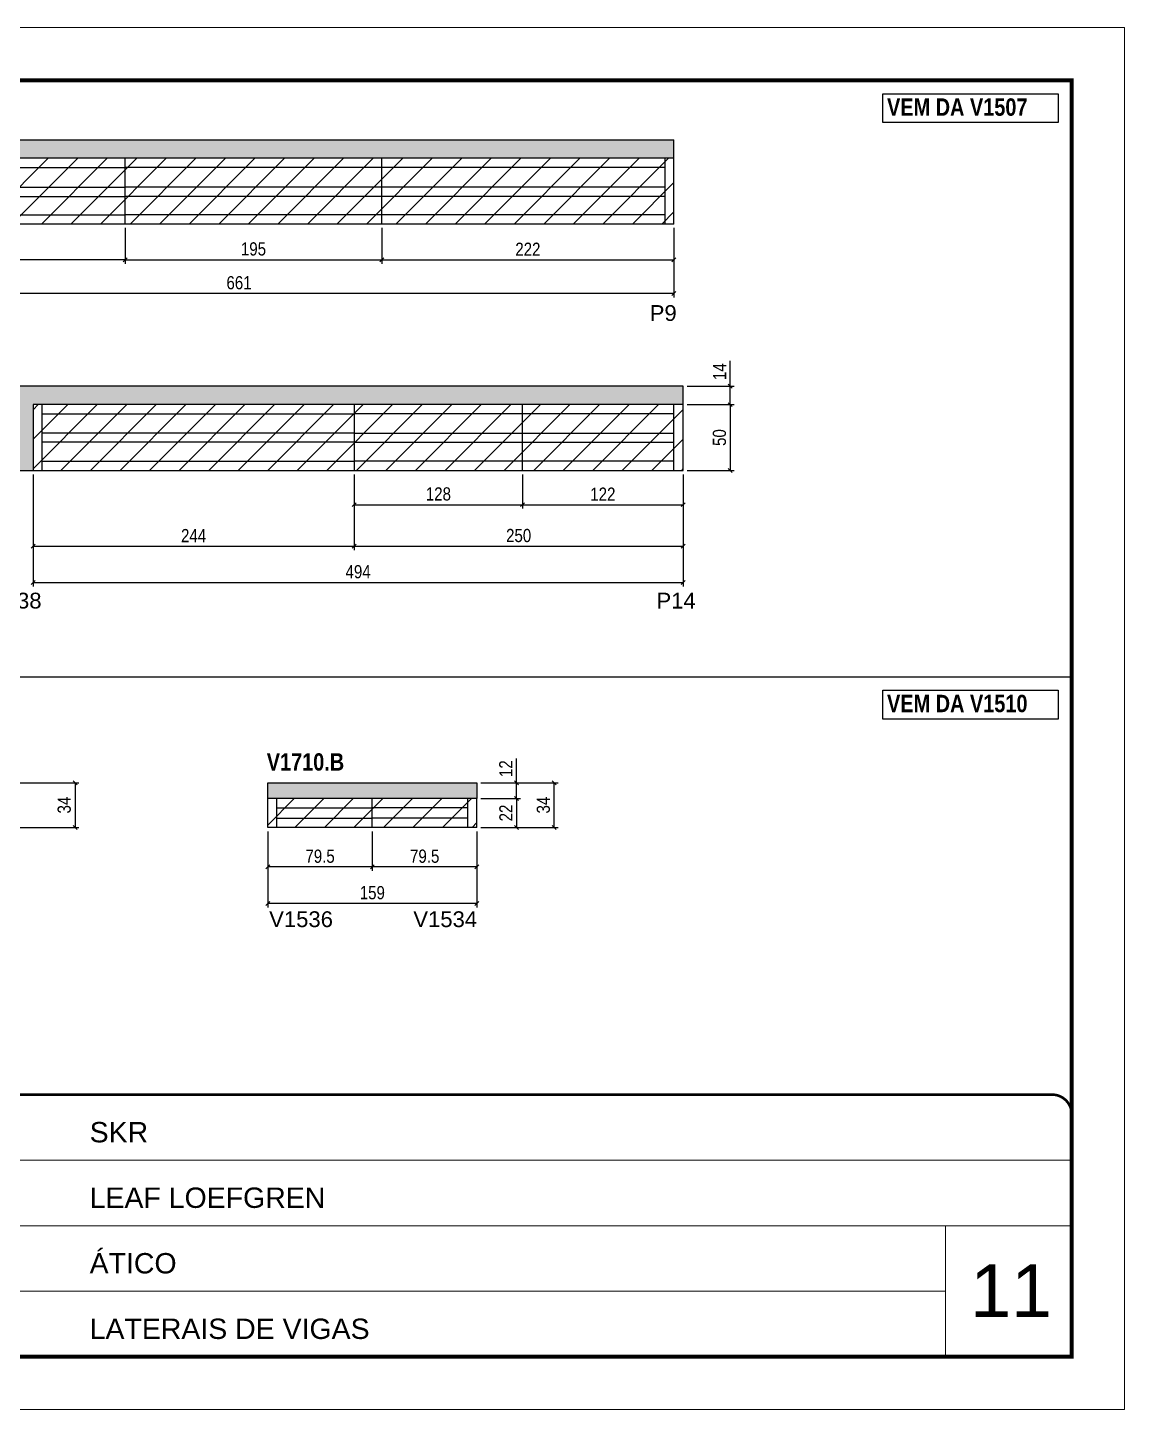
# Model space of a CAD drawing. Extents: x 3309 to 10008, y -2522 to 14608.
# Drawn here: x 7144 to 7978, y 11261 to 12311 of the extents above; entities that cross this region are included whole.
import ezdxf

# ---------------------------------------------------------------- set-up
doc = ezdxf.new("R2010")
doc.units = 0
doc.linetypes.add('CONTINUO', pattern=[0])
doc.linetypes.add('DASHED', pattern=[0.75, 0.5, -0.25])
for name, color, linetype in [('5', 5, 'Continuous'), ('COTA', 241, 'Continuous'), ('NOMENCLATURA', 7, 'Continuous'), ('Painéis', 200, 'Continuous'), ('SARR_2.2x7', 40, 'Continuous')]:
    doc.layers.add(name, color=color, linetype=linetype)
for name, color, linetype, lineweight in [('CARIMBO', 255, 'Continuous', 9), ('Folhas', 255, 'Continuous', 9), ('Hachura', 251, 'Continuous', 9), ('SARRAFO DE PRESSAO', 251, 'DASHED', 9)]:
    doc.layers.add(name, color=color, linetype=linetype, lineweight=lineweight)
doc.styles.add('ARIAL', font='arial.ttf')
doc.styles.add('COTA TECNICA', font='techl___.ttf', dxfattribs={"height": 10})
doc.styles.get("Standard").update_dxf_attribs({"font": 'arial.ttf'})
doc.styles.add('TECNICA', font='techb___.ttf', dxfattribs={"height": 10})
doc.dimstyles.new('PAINEL', dxfattribs={"dimtxt": 10, "dimasz": 3, "dimexe": 3, "dimexo": 3, "dimgap": 3, "dimtad": 1, "dimdec": 1, "dimzin": 12, "dimdsep": 46, "dimtxsty": 'COTA TECNICA', "dimblk1": 'OBLIQUE', "dimblk2": 'OBLIQUE', "dimsah": 1, "dimcen": 0.9, "dimclrd": 4, "dimclre": 4, "dimclrt": 240, "dimadec": 1, "dimazin": 3, "dimtfac": 1, "dimtdec": 1, "dimtmove": 0, "dimatfit": 3, "dimfxl": 1, "dimtolj": 1, "dimtzin": 12, "dimarcsym": 0})

# ---------------------------------------------------------------- blocks, each defined once
blk = doc.blocks.new('9999999999')
at = {"color": 30, "linetype": 'CONTINUO'}
for p, q in [((98564.6, 34379.6), (99584, 34379.6)), ((98564.6, 34329.8), (99488, 34329.8)), ((99584, 34329.8), (99488, 34329.8)), ((99488, 34329.8), (99488, 34230.2)), ((98564.6, 34280), (99488, 34280))]:
    blk.add_line(p, q, dxfattribs=at)
at = {"color": 30, "linetype": 'CONTINUO', "const_width": 2}
blk.add_lwpolyline([(99584, 34230.2), (99584, 34414.4, 0.414214), (99569, 34429.4), (98229, 34429.4, 0.414214), (98214, 34414.4), (98214, 34245.2, 0.414214), (98229, 34230.2), (99584, 34230.2)], format="xyb", dxfattribs=at)
at = {"layer": 'Folhas'}
blk.add_lwpolyline([(98139, 34190.2), (99624, 34190.2), (99624, 35240.2), (98139, 35240.2)], close=True, dxfattribs=at)
at = {"layer": 'Folhas', "color": 30, "const_width": 3}
blk.add_lwpolyline([(98214, 34230.2), (99584, 34230.2), (99584, 35200.2), (98214, 35200.2)], close=True, dxfattribs=at)
at = {"color": 7, "linetype": 'Continuous', "ltscale": 5, "style": 'ARIAL'}
for s, height, p in [('SKR', 15.48, (98837.7, 34393.1)), ('LEAF LOEFGREN', 15.483, (98837.7, 34343.3)), ('ÁTICO', 15.48, (98837.7, 34293.5)), ('LATERAIS DE VIGAS', 15.483, (98837.7, 34243.7))]:
    blk.add_text(s, height=height, dxfattribs=at).set_placement(p)
blk = doc.blocks.new('_Oblique')
at = {"color": 0, "linetype": 'ByBlock', "lineweight": -2}
blk.add_line((-0.5, -0.5), (0.5, 0.5), dxfattribs=at)
blk = doc.blocks.new('*D2632')
at = {"layer": 'COTA', "color": 4, "linetype": 'ByBlock', "lineweight": -2, "transparency": 16777216}
for p, q in [((6974.6, 12158.5), (6974.6, 12131.3)), ((7218.6, 12158.5), (7218.6, 12131.3)), ((7218.6, 12134.3), (6974.6, 12134.3))]:
    blk.add_line(p, q, dxfattribs=at)
at = {"layer": 'Defpoints', "color": 0, "linetype": 'ByBlock', "transparency": 16777216}
for p in [(6974.6, 12161.5), (7218.6, 12161.5), (6974.6, 12134.3)]:
    blk.add_point(p, dxfattribs=at)
at = {"layer": 'COTA', "color": 4, "linetype": 'ByBlock', "lineweight": -2, "transparency": 16777216, "xscale": 3, "yscale": 3, "zscale": 3, "rotation": 180}
blk.add_blockref('_Oblique', (6974.6, 12134.3), dxfattribs=at)
at = {"layer": 'COTA', "color": 4, "linetype": 'ByBlock', "lineweight": -2, "transparency": 16777216, "xscale": 3, "yscale": 3, "zscale": 3}
blk.add_blockref('_Oblique', (7218.6, 12134.3), dxfattribs=at)
at = {"layer": 'COTA', "color": 240, "linetype": 'ByBlock', "transparency": 16777216, "insert": (7096.6, 12142.4), "char_height": 10, "attachment_point": 5, "style": 'COTA TECNICA'}
blk.add_mtext('\\A1;244', dxfattribs=at)
blk = doc.blocks.new('*D2633')
at = {"layer": 'COTA', "color": 4, "lineweight": -2, "transparency": 16777216}
for p, q in [((7218.6, 12158.5), (7218.6, 12131.3)), ((7413.6, 12158.5), (7413.6, 12131.3)), ((7218.6, 12134.3), (7413.6, 12134.3))]:
    blk.add_line(p, q, dxfattribs=at)
at = {"layer": 'Defpoints', "color": 0, "transparency": 16777216}
for p in [(7218.6, 12161.5, 0), (7413.6, 12161.5, 0), (7413.6, 12134.3)]:
    blk.add_point(p, dxfattribs=at)
at = {"layer": 'COTA', "color": 4, "lineweight": -2, "transparency": 16777216, "xscale": 3, "yscale": 3, "zscale": 3, "rotation": 180}
blk.add_blockref('_Oblique', (7218.6, 12134.3), dxfattribs=at)
at = {"layer": 'COTA', "color": 4, "lineweight": -2, "transparency": 16777216, "xscale": 3, "yscale": 3, "zscale": 3}
blk.add_blockref('_Oblique', (7413.6, 12134.3), dxfattribs=at)
at = {"layer": 'COTA', "color": 240, "transparency": 16777216, "insert": (7316.1, 12142.5), "char_height": 10, "attachment_point": 5, "style": 'COTA TECNICA'}
blk.add_mtext('\\A1;195', dxfattribs=at)
blk = doc.blocks.new('*D2634')
at = {"layer": 'COTA', "color": 4, "lineweight": -2, "transparency": 16777216}
for p, q in [((7413.6, 12158.5), (7413.6, 12131.3)), ((7635.6, 12158.5), (7635.6, 12131.3)), ((7413.6, 12134.3), (7635.6, 12134.3))]:
    blk.add_line(p, q, dxfattribs=at)
at = {"layer": 'Defpoints', "color": 0, "transparency": 16777216}
for p in [(7413.6, 12161.5, 0), (7635.6, 12161.5, 0), (7635.6, 12134.3)]:
    blk.add_point(p, dxfattribs=at)
at = {"layer": 'COTA', "color": 4, "lineweight": -2, "transparency": 16777216, "xscale": 3, "yscale": 3, "zscale": 3, "rotation": 180}
blk.add_blockref('_Oblique', (7413.6, 12134.3), dxfattribs=at)
at = {"layer": 'COTA', "color": 4, "lineweight": -2, "transparency": 16777216, "xscale": 3, "yscale": 3, "zscale": 3}
blk.add_blockref('_Oblique', (7635.6, 12134.3), dxfattribs=at)
at = {"layer": 'COTA', "color": 240, "transparency": 16777216, "insert": (7524.6, 12142.3), "char_height": 10, "attachment_point": 5, "style": 'COTA TECNICA'}
blk.add_mtext('\\A1;222', dxfattribs=at)
blk = doc.blocks.new('*D2650')
at = {"layer": 'COTA', "color": 4, "lineweight": -2, "transparency": 16777216}
for p, q in [((6974.6, 12158.5), (6974.6, 12105.7)), ((7635.6, 12158.5), (7635.6, 12105.7)), ((7635.6, 12108.7), (6974.6, 12108.7))]:
    blk.add_line(p, q, dxfattribs=at)
at = {"layer": 'Defpoints', "color": 0, "transparency": 16777216}
for p in [(6974.6, 12161.5, 0), (7635.6, 12161.5, 0), (6974.6, 12108.7)]:
    blk.add_point(p, dxfattribs=at)
at = {"layer": 'COTA', "color": 4, "lineweight": -2, "transparency": 16777216, "xscale": 3, "yscale": 3, "zscale": 3, "rotation": 180}
blk.add_blockref('_Oblique', (6974.6, 12108.7), dxfattribs=at)
at = {"layer": 'COTA', "color": 4, "lineweight": -2, "transparency": 16777216, "xscale": 3, "yscale": 3, "zscale": 3}
blk.add_blockref('_Oblique', (7635.6, 12108.7), dxfattribs=at)
at = {"layer": 'COTA', "color": 240, "transparency": 16777216, "insert": (7305.1, 12116.8), "char_height": 10, "attachment_point": 5, "style": 'COTA TECNICA'}
blk.add_mtext('\\A1;661', dxfattribs=at)
blk = doc.blocks.new('*D2660')
at = {"layer": 'COTA', "color": 4, "lineweight": -2, "transparency": 16777216}
for p, q in [((7148.6, 11971.2), (7148.6, 11886.1)), ((7642.6, 11971.2), (7642.6, 11886.1)), ((7148.6, 11889.1), (7642.6, 11889.1))]:
    blk.add_line(p, q, dxfattribs=at)
at = {"layer": 'Defpoints', "color": 0, "transparency": 16777216}
for p in [(7148.6, 11974.2), (7642.6, 11974.2), (7642.6, 11889.1)]:
    blk.add_point(p, dxfattribs=at)
at = {"layer": 'COTA', "color": 4, "lineweight": -2, "transparency": 16777216, "xscale": 3, "yscale": 3, "zscale": 3, "rotation": 180}
blk.add_blockref('_Oblique', (7148.6, 11889.1), dxfattribs=at)
at = {"layer": 'COTA', "color": 4, "lineweight": -2, "transparency": 16777216, "xscale": 3, "yscale": 3, "zscale": 3}
blk.add_blockref('_Oblique', (7642.6, 11889.1), dxfattribs=at)
at = {"layer": 'COTA', "color": 240, "transparency": 16777216, "insert": (7395.6, 11897.2), "char_height": 10, "attachment_point": 5, "style": 'COTA TECNICA'}
blk.add_mtext('\\A1;494', dxfattribs=at)
blk = doc.blocks.new('*D2661')
at = {"layer": 'COTA', "color": 4, "lineweight": -2, "transparency": 16777216}
for p, q in [((7148.6, 11971.2), (7148.6, 11913.6)), ((7392.6, 11971.2), (7392.6, 11913.6)), ((7148.6, 11916.6), (7392.6, 11916.6))]:
    blk.add_line(p, q, dxfattribs=at)
at = {"layer": 'Defpoints', "color": 0, "transparency": 16777216}
for p in [(7148.6, 11974.2), (7392.6, 11974.2), (7392.6, 11916.6)]:
    blk.add_point(p, dxfattribs=at)
at = {"layer": 'COTA', "color": 4, "lineweight": -2, "transparency": 16777216, "xscale": 3, "yscale": 3, "zscale": 3, "rotation": 180}
blk.add_blockref('_Oblique', (7148.6, 11916.6), dxfattribs=at)
at = {"layer": 'COTA', "color": 4, "lineweight": -2, "transparency": 16777216, "xscale": 3, "yscale": 3, "zscale": 3}
blk.add_blockref('_Oblique', (7392.6, 11916.6), dxfattribs=at)
at = {"layer": 'COTA', "color": 240, "transparency": 16777216, "insert": (7270.6, 11924.7), "char_height": 10, "attachment_point": 5, "style": 'COTA TECNICA'}
blk.add_mtext('\\A1;244', dxfattribs=at)
blk = doc.blocks.new('*D2662')
at = {"layer": 'COTA', "color": 4, "lineweight": -2, "transparency": 16777216}
for p, q in [((7392.6, 11971.2), (7392.6, 11913.6)), ((7642.6, 11971.2), (7642.6, 11913.6)), ((7392.6, 11916.6), (7642.6, 11916.6))]:
    blk.add_line(p, q, dxfattribs=at)
at = {"layer": 'Defpoints', "color": 0, "transparency": 16777216}
for p in [(7392.6, 11974.2), (7642.6, 11974.2), (7642.6, 11916.6)]:
    blk.add_point(p, dxfattribs=at)
at = {"layer": 'COTA', "color": 4, "lineweight": -2, "transparency": 16777216, "xscale": 3, "yscale": 3, "zscale": 3, "rotation": 180}
blk.add_blockref('_Oblique', (7392.6, 11916.6), dxfattribs=at)
at = {"layer": 'COTA', "color": 4, "lineweight": -2, "transparency": 16777216, "xscale": 3, "yscale": 3, "zscale": 3}
blk.add_blockref('_Oblique', (7642.6, 11916.6), dxfattribs=at)
at = {"layer": 'COTA', "color": 240, "transparency": 16777216, "insert": (7517.6, 11924.7), "char_height": 10, "attachment_point": 5, "style": 'COTA TECNICA'}
blk.add_mtext('\\A1;250', dxfattribs=at)
blk = doc.blocks.new('*D2663')
at = {"layer": 'COTA', "color": 4, "lineweight": -2, "transparency": 16777216}
for p, q in [((7392.6, 11971.2), (7392.6, 11945.2)), ((7520.6, 11971.2), (7520.6, 11945.2)), ((7392.6, 11948.2), (7520.6, 11948.2))]:
    blk.add_line(p, q, dxfattribs=at)
at = {"layer": 'Defpoints', "color": 0, "transparency": 16777216}
for p in [(7392.6, 11974.2, 0), (7520.6, 11974.2, 0), (7520.6, 11948.2)]:
    blk.add_point(p, dxfattribs=at)
at = {"layer": 'COTA', "color": 4, "lineweight": -2, "transparency": 16777216, "xscale": 3, "yscale": 3, "zscale": 3, "rotation": 180}
blk.add_blockref('_Oblique', (7392.6, 11948.2), dxfattribs=at)
at = {"layer": 'COTA', "color": 4, "lineweight": -2, "transparency": 16777216, "xscale": 3, "yscale": 3, "zscale": 3}
blk.add_blockref('_Oblique', (7520.6, 11948.2), dxfattribs=at)
at = {"layer": 'COTA', "color": 240, "transparency": 16777216, "insert": (7456.6, 11956.3), "char_height": 10, "attachment_point": 5, "style": 'COTA TECNICA'}
blk.add_mtext('\\A1;128', dxfattribs=at)
blk = doc.blocks.new('*D2664')
at = {"layer": 'COTA', "color": 4, "lineweight": -2, "transparency": 16777216}
for p, q in [((7520.6, 11971.2), (7520.6, 11945.2)), ((7642.6, 11971.2), (7642.6, 11945.2)), ((7520.6, 11948.2), (7642.6, 11948.2))]:
    blk.add_line(p, q, dxfattribs=at)
at = {"layer": 'Defpoints', "color": 0, "transparency": 16777216}
for p in [(7520.6, 11974.2, 0), (7642.6, 11974.2, 0), (7642.6, 11948.2)]:
    blk.add_point(p, dxfattribs=at)
at = {"layer": 'COTA', "color": 4, "lineweight": -2, "transparency": 16777216, "xscale": 3, "yscale": 3, "zscale": 3, "rotation": 180}
blk.add_blockref('_Oblique', (7520.6, 11948.2), dxfattribs=at)
at = {"layer": 'COTA', "color": 4, "lineweight": -2, "transparency": 16777216, "xscale": 3, "yscale": 3, "zscale": 3}
blk.add_blockref('_Oblique', (7642.6, 11948.2), dxfattribs=at)
at = {"layer": 'COTA', "color": 240, "transparency": 16777216, "insert": (7581.6, 11956.2), "char_height": 10, "attachment_point": 5, "style": 'COTA TECNICA'}
blk.add_mtext('\\A1;122', dxfattribs=at)
blk = doc.blocks.new('*D2665')
at = {"layer": 'COTA', "color": 4, "lineweight": -2, "transparency": 16777216}
for p, q in [((7645.6, 12024.2), (7681.4, 12024.2)), ((7678.4, 12024.2), (7678.4, 11974.2)), ((7645.6, 11974.2), (7681.4, 11974.2))]:
    blk.add_line(p, q, dxfattribs=at)
at = {"layer": 'Defpoints', "color": 0, "transparency": 16777216}
for p in [(7642.6, 12024.2, 0), (7642.6, 11974.2, 0), (7678.4, 11974.2)]:
    blk.add_point(p, dxfattribs=at)
at = {"layer": 'COTA', "color": 4, "lineweight": -2, "transparency": 16777216, "xscale": 3, "yscale": 3, "zscale": 3}
for p, rotation in [((7678.4, 12024.2), 90), ((7678.4, 11974.2), 270)]:
    blk.add_blockref('_Oblique', p, dxfattribs=dict(at, rotation=rotation))
at = {"layer": 'COTA', "color": 240, "transparency": 16777216, "insert": (7670.2, 11999.2), "char_height": 10, "attachment_point": 5, "rotation": 90, "style": 'COTA TECNICA'}
blk.add_mtext('\\A1;50', dxfattribs=at)
blk = doc.blocks.new('*D2666')
at = {"layer": 'COTA', "color": 4, "lineweight": -2, "transparency": 16777216}
for p, q in [((7678.4, 12038.2), (7678.4, 12057.4)), ((7645.6, 12038.2), (7681.4, 12038.2)), ((7678.4, 12024.2), (7678.4, 12038.2)), ((7645.6, 12024.2), (7681.4, 12024.2))]:
    blk.add_line(p, q, dxfattribs=at)
at = {"layer": 'Defpoints', "color": 0, "transparency": 16777216}
for p in [(7642.6, 12038.2, 0), (7678.4, 12038.2), (7642.6, 12024.2, 0)]:
    blk.add_point(p, dxfattribs=at)
at = {"layer": 'COTA', "color": 4, "lineweight": -2, "transparency": 16777216, "xscale": 3, "yscale": 3, "zscale": 3}
for p, rotation in [((7678.4, 12038.2), 90), ((7678.4, 12024.2), 270)]:
    blk.add_blockref('_Oblique', p, dxfattribs=dict(at, rotation=rotation))
at = {"layer": 'COTA', "color": 240, "transparency": 16777216, "insert": (7670.3, 12049.3), "char_height": 10, "attachment_point": 5, "rotation": 90, "style": 'COTA TECNICA'}
blk.add_mtext('\\A1;14', dxfattribs=at)
blk = doc.blocks.new('*D2669')
at = {"layer": 'COTA', "color": 4, "lineweight": -2, "transparency": 16777216}
for p, q in [((7136.6, 11736.9), (7183.5, 11736.9)), ((7180.5, 11736.9), (7180.5, 11702.9)), ((7136.6, 11702.9), (7183.5, 11702.9))]:
    blk.add_line(p, q, dxfattribs=at)
at = {"layer": 'Defpoints', "color": 0, "transparency": 16777216}
for p in [(7133.6, 11736.9), (7133.6, 11702.9), (7180.5, 11702.9)]:
    blk.add_point(p, dxfattribs=at)
at = {"layer": 'COTA', "color": 4, "lineweight": -2, "transparency": 16777216, "xscale": 3, "yscale": 3, "zscale": 3}
for p, rotation in [((7180.5, 11736.9), 90), ((7180.5, 11702.9), 270)]:
    blk.add_blockref('_Oblique', p, dxfattribs=dict(at, rotation=rotation))
at = {"layer": 'COTA', "color": 240, "transparency": 16777216, "insert": (7172.3, 11719.9), "char_height": 10, "attachment_point": 5, "rotation": 90, "style": 'COTA TECNICA'}
blk.add_mtext('\\A1;34', dxfattribs=at)
blk = doc.blocks.new('*D2646')
at = {"layer": 'COTA', "color": 4, "linetype": 'ByBlock', "lineweight": -2, "transparency": 16777216}
for p, q in [((7406.4, 11699.9), (7406.4, 11669.9)), ((7485.9, 11699.9), (7485.9, 11669.9)), ((7485.9, 11672.9), (7406.4, 11672.9))]:
    blk.add_line(p, q, dxfattribs=at)
at = {"layer": 'Defpoints', "color": 0, "linetype": 'ByBlock', "transparency": 16777216}
for p in [(7406.4, 11702.9), (7485.9, 11702.9), (7406.4, 11672.9)]:
    blk.add_point(p, dxfattribs=at)
at = {"layer": 'COTA', "color": 4, "linetype": 'ByBlock', "lineweight": -2, "transparency": 16777216, "xscale": 3, "yscale": 3, "zscale": 3, "rotation": 180}
blk.add_blockref('_Oblique', (7406.4, 11672.9), dxfattribs=at)
at = {"layer": 'COTA', "color": 4, "linetype": 'ByBlock', "lineweight": -2, "transparency": 16777216, "xscale": 3, "yscale": 3, "zscale": 3}
blk.add_blockref('_Oblique', (7485.9, 11672.9), dxfattribs=at)
at = {"layer": 'COTA', "color": 240, "linetype": 'ByBlock', "transparency": 16777216, "insert": (7446.2, 11681), "char_height": 10, "attachment_point": 5, "style": 'COTA TECNICA'}
blk.add_mtext('\\A1;79.5', dxfattribs=at)
blk = doc.blocks.new('*D2647')
at = {"layer": 'COTA', "color": 4, "linetype": 'ByBlock', "lineweight": -2, "transparency": 16777216}
for p, q in [((7326.9, 11699.9), (7326.9, 11669.9)), ((7406.4, 11699.9), (7406.4, 11669.9)), ((7406.4, 11672.9), (7326.9, 11672.9))]:
    blk.add_line(p, q, dxfattribs=at)
at = {"layer": 'Defpoints', "color": 0, "linetype": 'ByBlock', "transparency": 16777216}
for p in [(7326.9, 11702.9), (7406.4, 11702.9), (7326.9, 11672.9)]:
    blk.add_point(p, dxfattribs=at)
at = {"layer": 'COTA', "color": 4, "linetype": 'ByBlock', "lineweight": -2, "transparency": 16777216, "xscale": 3, "yscale": 3, "zscale": 3, "rotation": 180}
blk.add_blockref('_Oblique', (7326.9, 11672.9), dxfattribs=at)
at = {"layer": 'COTA', "color": 4, "linetype": 'ByBlock', "lineweight": -2, "transparency": 16777216, "xscale": 3, "yscale": 3, "zscale": 3}
blk.add_blockref('_Oblique', (7406.4, 11672.9), dxfattribs=at)
at = {"layer": 'COTA', "color": 240, "linetype": 'ByBlock', "transparency": 16777216, "insert": (7366.7, 11681), "char_height": 10, "attachment_point": 5, "style": 'COTA TECNICA'}
blk.add_mtext('\\A1;79.5', dxfattribs=at)
blk = doc.blocks.new('*D2670')
at = {"layer": 'COTA', "color": 4, "linetype": 'ByBlock', "lineweight": -2, "transparency": 16777216}
for p, q in [((7326.9, 11699.9), (7326.9, 11642.2)), ((7485.9, 11699.9), (7485.9, 11642.2)), ((7485.9, 11645.2), (7326.9, 11645.2))]:
    blk.add_line(p, q, dxfattribs=at)
at = {"layer": 'Defpoints', "color": 0, "linetype": 'ByBlock', "transparency": 16777216}
for p in [(7326.9, 11702.9), (7485.9, 11702.9), (7326.9, 11645.2)]:
    blk.add_point(p, dxfattribs=at)
at = {"layer": 'COTA', "color": 4, "linetype": 'ByBlock', "lineweight": -2, "transparency": 16777216, "xscale": 3, "yscale": 3, "zscale": 3, "rotation": 180}
blk.add_blockref('_Oblique', (7326.9, 11645.2), dxfattribs=at)
at = {"layer": 'COTA', "color": 4, "linetype": 'ByBlock', "lineweight": -2, "transparency": 16777216, "xscale": 3, "yscale": 3, "zscale": 3}
blk.add_blockref('_Oblique', (7485.9, 11645.2), dxfattribs=at)
at = {"layer": 'COTA', "color": 240, "linetype": 'ByBlock', "transparency": 16777216, "insert": (7406.4, 11653.3), "char_height": 10, "attachment_point": 5, "style": 'COTA TECNICA'}
blk.add_mtext('\\A1;159', dxfattribs=at)
blk = doc.blocks.new('*D2671')
at = {"layer": 'COTA', "color": 4, "lineweight": -2, "transparency": 16777216}
for p, q in [((7488.9, 11724.9), (7518.9, 11724.9)), ((7515.9, 11724.9), (7515.9, 11702.9)), ((7488.9, 11702.9), (7518.9, 11702.9))]:
    blk.add_line(p, q, dxfattribs=at)
at = {"layer": 'Defpoints', "color": 0, "transparency": 16777216}
for p in [(7485.9, 11724.9), (7485.9, 11702.9), (7515.9, 11702.9)]:
    blk.add_point(p, dxfattribs=at)
at = {"layer": 'COTA', "color": 4, "lineweight": -2, "transparency": 16777216, "xscale": 3, "yscale": 3, "zscale": 3}
for p, rotation in [((7515.9, 11724.9), 90), ((7515.9, 11702.9), 270)]:
    blk.add_blockref('_Oblique', p, dxfattribs=dict(at, rotation=rotation))
at = {"layer": 'COTA', "color": 240, "transparency": 16777216, "insert": (7507.9, 11713.9), "char_height": 10, "attachment_point": 5, "rotation": 90, "style": 'COTA TECNICA'}
blk.add_mtext('\\A1;22', dxfattribs=at)
blk = doc.blocks.new('*D2672')
at = {"layer": 'COTA', "color": 4, "lineweight": -2, "transparency": 16777216}
for p, q in [((7515.9, 11736.9), (7515.9, 11755.2)), ((7488.9, 11736.9), (7518.9, 11736.9)), ((7515.9, 11724.9), (7515.9, 11736.9)), ((7488.9, 11724.9), (7518.9, 11724.9))]:
    blk.add_line(p, q, dxfattribs=at)
at = {"layer": 'Defpoints', "color": 0, "transparency": 16777216}
for p in [(7485.9, 11736.9), (7515.9, 11736.9), (7485.9, 11724.9)]:
    blk.add_point(p, dxfattribs=at)
at = {"layer": 'COTA', "color": 4, "lineweight": -2, "transparency": 16777216, "xscale": 3, "yscale": 3, "zscale": 3}
for p, rotation in [((7515.9, 11736.9), 90), ((7515.9, 11724.9), 270)]:
    blk.add_blockref('_Oblique', p, dxfattribs=dict(at, rotation=rotation))
at = {"layer": 'COTA', "color": 240, "transparency": 16777216, "insert": (7507.8, 11747.6), "char_height": 10, "attachment_point": 5, "rotation": 90, "style": 'COTA TECNICA'}
blk.add_mtext('\\A1;12', dxfattribs=at)
blk = doc.blocks.new('*D2673')
at = {"layer": 'COTA', "color": 4, "lineweight": -2, "transparency": 16777216}
for p, q in [((7488.9, 11736.9), (7547.6, 11736.9)), ((7544.6, 11702.9), (7544.6, 11736.9)), ((7488.9, 11702.9), (7547.6, 11702.9))]:
    blk.add_line(p, q, dxfattribs=at)
at = {"layer": 'Defpoints', "color": 0, "transparency": 16777216}
for p in [(7485.9, 11736.9), (7544.6, 11736.9), (7485.9, 11702.9)]:
    blk.add_point(p, dxfattribs=at)
at = {"layer": 'COTA', "color": 4, "lineweight": -2, "transparency": 16777216, "xscale": 3, "yscale": 3, "zscale": 3}
for p, rotation in [((7544.6, 11736.9), 90), ((7544.6, 11702.9), 270)]:
    blk.add_blockref('_Oblique', p, dxfattribs=dict(at, rotation=rotation))
at = {"layer": 'COTA', "color": 240, "transparency": 16777216, "insert": (7536.4, 11719.9), "char_height": 10, "attachment_point": 5, "rotation": 90, "style": 'COTA TECNICA'}
blk.add_mtext('\\A1;34', dxfattribs=at)

msp = doc.modelspace()

# ---------------------------------------------------------------- hatches: boundary and pattern name
at = {"layer": 'COTA'}
h = msp.add_hatch(dxfattribs=at)
h.set_pattern_fill('AR-CONC', color=256, scale=0.03)
h.paths.add_polyline_path([(6974.6, 12225.46), (6974.6, 12211.46), (7413.6, 12211.46), (7635.6, 12211.46), (7635.6, 12225.46)])
h = msp.add_hatch(dxfattribs=at)
h.set_pattern_fill('AR-CONC', color=256, scale=0.03)
h.set_pattern_definition([(50, (0, 18.0347), (5.46554, -0.4781726), [0.5715, -6.2865]), (355, (0, 18.0347), (-1.0573026, 5.7317054), [0.4572, -5.0292175]), (100.451445, (0.4555, 17.995), (4.4082374, 5.2535326), [0.4857003, -5.3427073]), (46.1842, (0, 19.559), (8.1323712, -1.2612698), [0.85725, -9.42975]), (96.63556, (0.678, 19.454), (7.122124, 7.4227837), [0.7285507, -8.0140682]), (351.18415, (0, 19.559), (7.122124, 7.4227837), [0.685799, -7.543792]), (21, (0.762, 19.1777), (4.5484317, -3.067956), [0.5715, -6.2865]), (326, (0.762, 19.1777), (1.8540609, 5.525639), [0.4572, -5.0292]), (71.451445, (1.141, 18.922), (6.4024926, 2.457683), [0.4857003, -5.3426981]), (37.5, (0, 18.0347), (0.0926581, 2.53665117), [0, -4.96824, 0, -5.1054, 0, -5.04825]), (7.5, (0, 18.0347), (2.0045899, 3.00541724), [0, -2.91084, 0, -4.85394, 0, -1.92405]), (327.5, (-1.6993, 18.0347), (4.06771786, -0.17186232), [0, -1.905, 0, -5.9436, 0, -7.8867]), (317.5, (-2.4613, 18.0347), (4.4438754, 0.7627947), [0, -2.4765, 0, -3.94716, 0, -5.6007])])
h.paths.add_polyline_path([(7118.6, 11974.24), (7148.6, 11974.24), (7148.6, 12024.24), (7642.6, 12024.24), (7642.6, 12038.24), (6974.6, 12038.24), (6974.6, 12022.24), (7118.6, 12022.24)])
h = msp.add_hatch(dxfattribs=at)
h.set_pattern_fill('AR-CONC', color=256, scale=0.03)
h.set_pattern_definition([(50, (3885.253, 1129.3135), (5.46554, -0.4781726), [0.5715, -6.2865]), (355, (3885.253, 1129.3135), (-1.0573026, 5.7317054), [0.4572, -5.0292175]), (100.451445, (3885.7086, 1129.2737), (4.4082374, 5.2535326), [0.4857003, -5.3427073]), (46.1842, (3885.253, 1130.8375), (8.1323712, -1.26127), [0.85725, -9.42975]), (96.63556, (3885.931, 1130.7324), (7.122124, 7.422784), [0.728551, -8.014068]), (351.18415, (3885.253, 1130.8375), (7.122124, 7.422784), [0.685799, -7.543792]), (21, (3886.015, 1130.4565), (4.5484317, -3.067956), [0.5715, -6.2865]), (326, (3886.015, 1130.4565), (1.8540609, 5.525639), [0.4572, -5.0292]), (71.451445, (3886.394, 1130.201), (6.4024926, 2.457683), [0.4857003, -5.342698]), (37.5, (3885.2532, 1129.3135), (0.0926581, 2.53665117), [0, -4.96824, 0, -5.1054, 0, -5.04825]), (7.5, (3885.2532, 1129.3135), (2.0045899, 3.00541724), [0, -2.91084, 0, -4.85394, 0, -1.92405]), (327.5, (3883.554, 1129.3135), (4.06771786, -0.17186232), [0, -1.905, 0, -5.9436, 0, -7.8867]), (317.5, (3882.792, 1129.3135), (4.4438754, 0.7627947), [0, -2.4765, 0, -3.94716, 0, -5.6007])])
h.paths.add_polyline_path([(7326.9, 11736.92), (7326.9, 11724.92), (7485.9, 11724.92), (7485.9, 11736.92)])
at = {"layer": 'Hachura', "linetype": 'ByBlock'}
h = msp.add_hatch(dxfattribs=at)
h.set_pattern_fill('ANSI31', color=256, scale=5)
h.paths.add_polyline_path([(7218.6, 12161.46), (7218.6, 12211.46), (6974.6, 12211.46), (6974.6, 12161.46)])
h.paths.add_polyline_path([(7218.6, 12211.46), (7218.6, 12161.46), (7413.6, 12161.46), (7413.6, 12211.46)])
h.paths.add_polyline_path([(7413.6, 12211.46), (7413.6, 12161.46), (7635.6, 12161.46), (7635.6, 12211.46)])
h.paths.add_polyline_path([(7520.6, 12024.24), (7520.6, 11974.24), (7642.6, 11974.24), (7642.6, 12024.24)])
h.paths.add_polyline_path([(7392.6, 12024.24), (7392.6, 11974.24), (7520.6, 11974.24), (7520.6, 12024.24)])
h.paths.add_polyline_path([(7148.6, 12024.24), (7148.6, 11974.24), (7392.6, 11974.24), (7392.6, 12024.24)])
h.paths.add_polyline_path([(7118.6, 11974.24), (7118.6, 12022.24), (7046.6, 12022.24), (7046.6, 11974.24)])
h.paths.add_polyline_path([(6974.6, 11974.24), (7046.6, 11974.24), (7046.6, 12022.24), (6974.6, 12022.24)])
h = msp.add_hatch(dxfattribs=at)
h.set_pattern_fill('ANSI31', color=256, scale=5)
h.paths.add_polyline_path([(6974.6, 11736.92), (6974.6, 11702.92), (7054.1, 11702.92), (7054.1, 11736.92)])
h.paths.add_polyline_path([(7133.6, 11702.92), (7133.6, 11736.92), (7054.1, 11736.92), (7054.1, 11702.92)])
h.paths.add_polyline_path([(7326.9, 11724.92), (7326.9, 11702.92), (7406.4, 11702.92), (7406.4, 11724.92)])
h.paths.add_polyline_path([(7406.4, 11724.92), (7406.4, 11702.92), (7485.9, 11702.92), (7485.9, 11724.92)])

# ---------------------------------------------------------------- linework, layer by layer
at = {"layer": 'COTA'}
for p, q in [((6974.6, 12225.46), (7635.6, 12225.46)), ((7635.6, 12211.46), (7635.6, 12225.46)), ((7642.6, 12038.24, 0), (6974.6, 12038.24, 0)), ((7642.6, 12024.24, 0), (7642.6, 12038.24, 0)), ((7118.6, 11974.24, 0), (7148.6, 11974.24, 0)), ((6567.87, 11817.46), (7937.87, 11817.46)), ((7326.9, 11724.92, 0), (7326.9, 11736.92, 0)), ((7326.9, 11736.92, 0), (7485.9, 11736.92, 0)), ((7485.9, 11736.92, 0), (7485.9, 11724.92, 0))]:
    msp.add_line(p, q, dxfattribs=at)
at = {"layer": 'NOMENCLATURA'}
for points in [[(7794.34, 12260.5), (7927.62, 12260.5), (7927.62, 12238.51), (7794.34, 12238.51)], [(7794.34, 11807.25), (7927.62, 11807.25), (7927.62, 11785.27), (7794.34, 11785.27)]]:
    msp.add_lwpolyline(points, close=True, dxfattribs=at)
at = {"layer": 'Painéis', "linetype": 'ByBlock'}
for p, q in [((7413.6, 12211.46), (6974.6, 12211.46)), ((7218.6, 12161.46), (7218.6, 12211.46)), ((7635.6, 12211.46), (7413.6, 12211.46)), ((7413.6, 12161.46), (7413.6, 12211.46)), ((7635.6, 12161.46), (7635.6, 12211.46)), ((7635.6, 12161.46), (6974.6, 12161.46)), ((7642.6, 12024.24, 0), (7148.6, 12024.24, 0)), ((7148.6, 12024.24, 0), (7148.6, 11974.24, 0)), ((7392.6, 12024.24, 0), (7392.6, 11974.24, 0)), ((7520.6, 11974.24, 0), (7520.6, 12024.24, 0)), ((7642.6, 11974.24, 0), (7642.6, 12024.24, 0)), ((7148.6, 11974.24, 0), (7642.6, 11974.24, 0)), ((7485.9, 11724.92, 0), (7326.9, 11724.92, 0)), ((7326.9, 11702.92, 0), (7326.9, 11724.92, 0)), ((7406.4, 11702.92, 0), (7406.4, 11724.92, 0)), ((7485.9, 11702.92, 0), (7485.9, 11724.92, 0)), ((7485.9, 11702.92, 0), (7326.9, 11702.92, 0))]:
    msp.add_line(p, q, dxfattribs=at)
at = {"layer": 'SARR_2.2x7', "linetype": 'Continuous'}
for p, q in [((6981.6, 12204.46), (7218.6, 12204.46)), ((7413.6, 12204.46), (7218.6, 12204.46)), ((7628.6, 12204.46), (7413.6, 12204.46)), ((7628.6, 12211.46), (7628.6, 12161.46)), ((6981.6, 12189.48), (7218.6, 12189.48)), ((6981.6, 12182.48), (7218.6, 12182.48)), ((7413.6, 12189.48), (7218.6, 12189.48)), ((7413.6, 12182.48), (7218.6, 12182.48)), ((7628.6, 12189.48), (7413.6, 12189.48)), ((7628.6, 12182.48), (7413.6, 12182.48)), ((6981.6, 12168.46), (7218.6, 12168.46)), ((7413.6, 12168.46), (7218.6, 12168.46)), ((7628.6, 12168.46), (7413.6, 12168.46)), ((7155.6, 11974.24, 0), (7155.6, 12024.24, 0)), ((7635.6, 11974.24, 0), (7635.6, 12024.24, 0)), ((7155.6, 12017.24, 0), (7392.6, 12017.24, 0)), ((7635.6, 12017.24, 0), (7392.6, 12017.24, 0)), ((7392.6, 12002.59, 0), (7155.6, 12002.59, 0)), ((7392.6, 12002.59, 0), (7635.6, 12002.59, 0)), ((7392.6, 11995.59, 0), (7155.6, 11995.59, 0)), ((7392.6, 11995.59, 0), (7635.6, 11995.59, 0)), ((7155.6, 11981.24, 0), (7392.6, 11981.24, 0)), ((7635.6, 11981.24, 0), (7392.6, 11981.24, 0)), ((7333.9, 11702.92, 0), (7333.9, 11724.92, 0)), ((7478.9, 11702.92, 0), (7478.9, 11724.92, 0)), ((7333.9, 11717.92, 0), (7406.4, 11717.92, 0)), ((7333.9, 11709.92, 0), (7406.4, 11709.92, 0)), ((7478.9, 11717.92, 0), (7406.4, 11717.92, 0)), ((7478.9, 11709.92, 0), (7406.4, 11709.92, 0))]:
    msp.add_line(p, q, dxfattribs=at)

# ---------------------------------------------------------------- block references
at = {"layer": 'SARRAFO DE PRESSAO', "color": 6, "linetype": 'ByBlock'}
msp.add_blockref('9999999999', (-91646.11, -22929.5), dxfattribs=at)

# ---------------------------------------------------------------- texts
at = {"layer": '5', "linetype": 'Continuous'}
for s, rotation, p in [('P9', 0.00004, (7617.18, 12087.84)), ('V1538', 359.99996, (7106.59, 11869.3, 0)), ('P14', 359.99996, (7622.34, 11869.3, 0)), ('V1536', 0.00004, (7328.01, 11627.19, 0)), ('V1534', 0.00004, (7437.56, 11627.19, 0))]:
    msp.add_text(s, height=12, rotation=rotation, dxfattribs=at).set_placement(p)
at = {"layer": 'CARIMBO', "style": 'ARIAL'}
msp.add_text('11', height=40, dxfattribs=at).set_placement((7860.73, 11330.85))
at = {"layer": 'NOMENCLATURA', "style": 'TECNICA'}
for s, p in [('VEM DA V1507', (7797.54, 12243.76)), ('VEM DA V1510', (7797.54, 11790.51)), ('V1710.B', (7326.18, 11746.11, 0))]:
    msp.add_text(s, height=13.2, dxfattribs=at).set_placement(p)

# ---------------------------------------------------------------- dimensions: what is measured, and where the dimension line sits
at = {"layer": 'COTA', "linetype": 'ByBlock'}
for base, p1, p2, picture, middle in [((6974.6, 12134.34), (7218.6, 12161.46), (6974.6, 12161.46), '*D2632', (7096.6, 12142.42)), ((7326.9, 11672.91, 0), (7406.4, 11702.92, 0), (7326.9, 11702.92, 0), '*D2647', (7366.65, 11681.05, 0))]:
    dim = msp.add_linear_dim(base=base, p1=p1, p2=p2, angle=180, dimstyle='PAINEL', override={"dimtmove": 1}, dxfattribs=at)
    dim.commit()
    dim.dimension.update_dxf_attribs({"geometry": picture, "text_midpoint": middle})
at = {"layer": 'COTA'}
for base, p1, p2, picture, middle in [((6974.6, 12108.68, 0), (7635.6, 12161.46), (6974.6, 12161.46), '*D2650', (7305.1, 12116.79, 0)), ((7413.6, 12134.34, 0), (7218.6, 12161.46), (7413.6, 12161.46), '*D2633', (7316.1, 12142.48, 0)), ((7635.6, 12134.34, 0), (7413.6, 12161.46), (7635.6, 12161.46), '*D2634', (7524.6, 12142.34, 0)), ((7392.6, 11916.59, 0), (7148.6, 11974.24, 0), (7392.6, 11974.24, 0), '*D2661', (7270.6, 11924.66, 0)), ((7520.6, 11948.19), (7392.6, 11974.24, 0), (7520.6, 11974.24, 0), '*D2663', (7456.6, 11956.29))]:
    dim = msp.add_linear_dim(base=base, p1=p1, p2=p2, dimstyle='PAINEL', dxfattribs=at)
    dim.commit()
    dim.dimension.update_dxf_attribs({"geometry": picture, "text_midpoint": middle})
for base, p1, p2, angle, picture, middle in [((7678.35, 12038.24), (7642.6, 12024.24, 0), (7642.6, 12038.24, 0), 90, '*D2666', (7670.28, 12049.29)), ((7678.35, 11974.24), (7642.6, 12024.24, 0), (7642.6, 11974.24, 0), 90, '*D2665', (7670.24, 11999.24)), ((7642.6, 11889.11, 0), (7148.6, 11974.24, 0), (7642.6, 11974.24, 0), 180, '*D2660', (7395.6, 11897.21, 0)), ((7515.9, 11736.92, 0), (7485.9, 11724.92, 0), (7485.9, 11736.92, 0), 90, '*D2672', (7507.84, 11747.58, 0)), ((7180.48, 11702.92, 0), (7133.6, 11736.92, 0), (7133.6, 11702.92, 0), 90, '*D2669', (7172.27, 11719.92, 0)), ((7544.63, 11736.92, 0), (7485.9, 11702.92, 0), (7485.9, 11736.92, 0), 90, '*D2673', (7536.41, 11719.92, 0)), ((7515.9, 11702.92, 0), (7485.9, 11724.92, 0), (7485.9, 11702.92, 0), 90, '*D2671', (7507.9, 11713.92, 0))]:
    dim = msp.add_linear_dim(base=base, p1=p1, p2=p2, angle=angle, dimstyle='PAINEL', dxfattribs=at)
    dim.commit()
    dim.dimension.update_dxf_attribs({"geometry": picture, "text_midpoint": middle})
for base, p1, picture, middle in [((7642.6, 11916.59, 0), (7392.6, 11974.24, 0), '*D2662', (7517.6, 11924.7, 0)), ((7642.6, 11948.19), (7520.6, 11974.24, 0), '*D2664', (7581.6, 11956.25))]:
    dim = msp.add_linear_dim(base=base, p1=p1, p2=(7642.6, 11974.24, 0), dimstyle='PAINEL', override={"dimtmove": 1}, dxfattribs=at)
    dim.commit()
    dim.dimension.update_dxf_attribs({"geometry": picture, "text_midpoint": middle})
at = {"layer": 'COTA', "linetype": 'ByBlock'}
for base, p2, picture, middle in [((7326.9, 11645.2, 0), (7326.9, 11702.92, 0), '*D2670', (7406.4, 11653.34, 0)), ((7406.4, 11672.91, 0), (7406.4, 11702.92, 0), '*D2646', (7446.15, 11681.05, 0))]:
    dim = msp.add_linear_dim(base=base, p1=(7485.9, 11702.92, 0), p2=p2, angle=180, dimstyle='PAINEL', dxfattribs=at)
    dim.commit()
    dim.dimension.update_dxf_attribs({"geometry": picture, "text_midpoint": middle})

doc.saveas('drawing.dxf')
